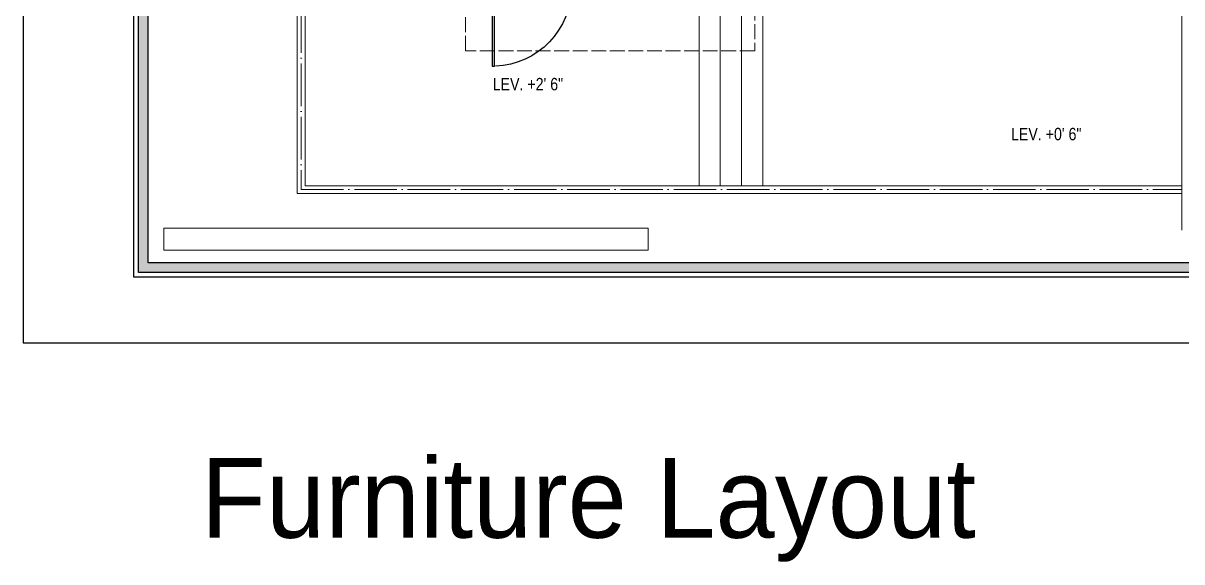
# Model space of a CAD drawing. Header units: millimetres. Extents: x 56222 to 3066687, y -650199 to -121287.
# Drawn here: x 139979 to 140634, y -176034 to -175730 of the extents above; entities that cross this region are included whole.
import ezdxf

# ---------------------------------------------------------------- set-up
doc = ezdxf.new("R2010")
doc.units = ezdxf.units.MM
doc.header["$MEASUREMENT"] = 0
for name, pattern in [('ACAD_ISO02W100', [15, 12, -3]), ('ACAD_ISO04W100', [30, 24, -3, 0, -3]), ('DASHED', [0.75, 0.5, -0.25])]:
    doc.linetypes.add(name, pattern=pattern)
for name, color, linetype in [('AR DOOR', 40, 'Continuous'), ('AR ELE-5', 134, 'Continuous'), ('GROUND FLOOR  ( Text )', 251, 'Continuous')]:
    doc.layers.add(name, color=color, linetype=linetype)
for name, color, linetype, lineweight in [('FIRST FLOOR ( TEXT )', 7, 'Continuous', 9), ('furniture dimensions', 1, 'DASHED', 0), ('GROUND FLOOR', 7, 'Continuous', 9), ('NAME PLATE', 7, 'Continuous', 25), ('XX~SLAB ( BEAM )~ ( DIM )', 7, 'Continuous', 9)]:
    doc.layers.add(name, color=color, linetype=linetype, lineweight=lineweight)
doc.styles.add('century g', font='GOTHIC.TTF')
doc.styles.add("Cn_BT_0'-0", font='swissc.ttf')

# ---------------------------------------------------------------- blocks, each defined once
blk = doc.blocks.new('LAYOUT FILE')
at = {"layer": 'NAME PLATE', "true_color": 0xd39e00}
h = blk.add_hatch(color=42, dxfattribs=at)
h.paths.add_polyline_path([(3346889.83, -513806.18), (3346889.83, -514260.7), (3347535.56, -514260.7), (3347535.56, -513806.18)])
h.paths.add_polyline_path([(3346894.36, -513810.71), (3347531.03, -513810.71), (3347531.03, -514256.17), (3346894.36, -514256.17)], flags=16)
at = {"layer": 'NAME PLATE', "color": 42, "true_color": 0xd39e00}
for points in [[(3346887.56, -513803.91), (3347537.83, -513803.91), (3347537.83, -514262.96), (3346887.56, -514262.96)], [(3346889.83, -513806.18), (3347535.56, -513806.18), (3347535.56, -514260.7), (3346889.83, -514260.7)], [(3346894.36, -513810.71), (3347531.03, -513810.71), (3347531.03, -514256.17), (3346894.36, -514256.17)]]:
    blk.add_lwpolyline(points, close=True, dxfattribs=at)
blk = doc.blocks.new('*U257')
for points in [[(0, 0), (0, 1120), (30, 1120), (30, 0)], [(-40, 0), (0, 0), (0, -30), (10, -30), (10, -100), (-40, -100)], [(1160, 0), (1120, 0), (1120, -30), (1110, -30), (1110, -100), (1160, -100)]]:
    blk.add_lwpolyline(points, close=True)
at = {"layer": 'AR ELE-5', "linetype": 'ByBlock', "ltscale": 15}
blk.add_arc((-2, -1), 1122, 0.0347, 87.627, dxfattribs=at)

msp = doc.modelspace()

# ---------------------------------------------------------------- linework, layer by layer
at = {"layer": 'furniture dimensions', "color": 18, "linetype": 'Continuous', "lineweight": 0, "ltscale": 10, "true_color": 0x000000}
msp.add_lwpolyline([(140332.0838, -175857.8067), (140058.0629, -175857.8067), (140058.0629, -175845.3175), (140332.0838, -175845.3175)], close=True, dxfattribs=at)
at = {"layer": 'GROUND FLOOR'}
for p, q in [((140633.7941, -175325.5264), (140633.7941, -175846.4592)), ((140133.5441, -175358.8252), (140133.5441, -175825.8252)), ((140138.0441, -175363.3252), (140138.0441, -175821.3252)), ((140360.7941, -175709.0752), (140360.7941, -175821.3252)), ((140372.7941, -175709.0752), (140372.7941, -175821.3252)), ((140384.7941, -175709.0752), (140384.7941, -175821.3252)), ((140396.7941, -175709.0752), (140396.7941, -175821.3252)), ((140138.0441, -175821.3252), (140633.7941, -175821.3252)), ((140133.5441, -175825.8252), (140633.7941, -175825.8252))]:
    msp.add_line(p, q, dxfattribs=at)
at = {"layer": 'GROUND FLOOR', "color": 1, "linetype": 'ACAD_ISO04W100'}
msp.add_lwpolyline([(140633.7941, -175361.0752), (140135.7941, -175361.0752), (140135.7941, -175823.5752), (140633.7941, -175823.5752)], dxfattribs=at)
at = {"layer": 'GROUND FLOOR', "color": 1, "linetype": 'ACAD_ISO02W100', "ltscale": 0.7}
msp.add_lwpolyline([(140392.2941, -175709.0752), (140392.2941, -175745.0752), (140228.7941, -175745.0752), (140228.7941, -175392.5752), (140233.2941, -175392.5752)], dxfattribs=at)
at = {"layer": 'XX~SLAB ( BEAM )~ ( DIM )', "color": 3, "lineweight": 30}
msp.add_lwpolyline([(142761.5003, -175256.9826), (139978.6152, -175256.9826), (139978.6152, -175910.04), (142761.5003, -175910.04)], close=True, dxfattribs=at)

# ---------------------------------------------------------------- block references
at = {"layer": 'AR DOOR', "linetype": 'ByBlock', "lineweight": -2, "extrusion": (0, 0, -1), "xscale": 0.04000000000002399, "yscale": 0.04000000000002399, "zscale": -0.04000000000002399, "rotation": 180}
msp.add_blockref('*U257', (-140243.8941, -175709.0752), dxfattribs=at)
at = {"layer": 'NAME PLATE', "lineweight": 0, "xscale": 1.209046105522275, "yscale": 1.209046105522275, "zscale": 1.209046105522275}
msp.add_blockref('LAYOUT FILE', (-3906500.2613, 445894.5552, 0.1256), dxfattribs=at)

# ---------------------------------------------------------------- texts
at = {"layer": 'FIRST FLOOR ( TEXT )', "insert": (140298.2607, -176004.5163), "char_height": 45, "attachment_point": 5, "style": 'century g'}
msp.add_mtext('Furniture Layout', dxfattribs=at)
at = {"layer": 'GROUND FLOOR  ( Text )', "color": 1, "char_height": 7, "attachment_point": 5, "style": "Cn_BT_0'-0"}
for s, insert in [('LEV. +2\' 6"', (140264.0374, -175764.0066)), ('LEV. +0\' 6"', (140557.1251, -175792.2148))]:
    msp.add_mtext(s, dxfattribs=dict(at, insert=insert))

doc.saveas('drawing.dxf')
